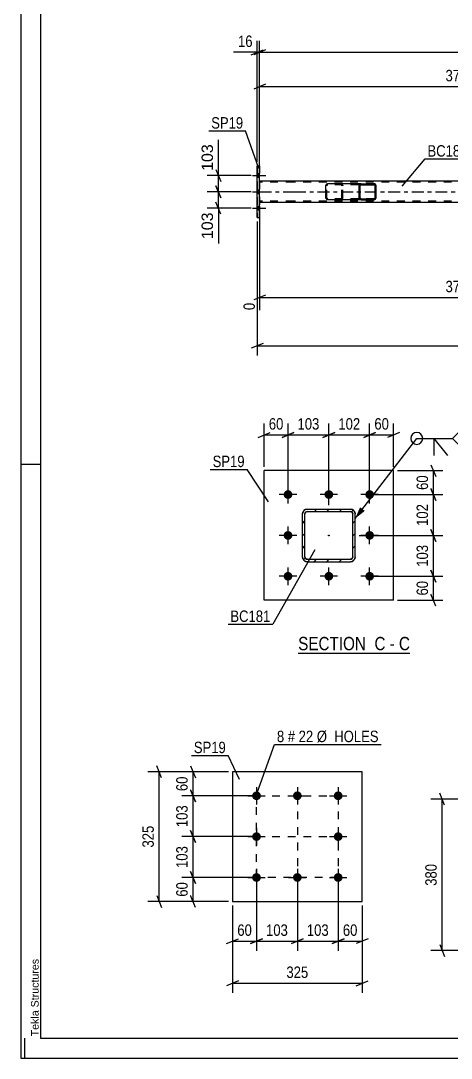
# Model space of a CAD drawing. Header units: millimetres. Extents: x 0 to 841, y 0 to 594.
# Drawn here: x 0 to 108.1, y 0 to 260.4 of the extents above; entities that cross this region are included whole.
import ezdxf

# ---------------------------------------------------------------- set-up
doc = ezdxf.new("R2010")
doc.units = ezdxf.units.MM
doc.linetypes.add('DXK_LINE_DOT2', pattern=[3.9198, 1.9599, -1.9599])
doc.linetypes.add('DXK_LINE_DOT3', pattern=[5.9187, 2.979, -0.9799, 0.9799, -0.9799])
doc.styles.add('Arial', font='arial.ttf', dxfattribs={"height": 0.2})
doc.styles.add('Arial Narrow', font='ARIALN.TTF', dxfattribs={"height": 0.2})

# ---------------------------------------------------------------- blocks, each defined once
blk = doc.blocks.new('Unknown-717034235-1133 - 15993')
at = {"color": 5, "linetype": 'Continuous'}
for p, q in [((0, 594), (0, 0)), ((5, 589), (5, 5)), ((5, 149), (0, 149)), ((1, 0), (1, 5)), ((5, 5), (836, 5)), ((0, 0), (841, 0))]:
    blk.add_line(p, q, dxfattribs=at)
at = {"color": 174, "linetype": 'Continuous', "style": 'Arial'}
blk.add_text('Tekla Structures', height=1.9102, rotation=90, dxfattribs=at).set_placement((4.5, 5.5))
blk = doc.blocks.new('Unknown-717034235-13 - 2359')
at = {"color": 6, "linetype": 'Continuous'}
blk.add_line((69.66, 101.65), (97.73, 101.65), dxfattribs=at)
at = {"color": 0, "linetype": 'Continuous'}
blk.add_wipeout([(87.77, 102.4), (87.77, 105.9), (69.66, 105.9), (69.66, 102.4)], dxfattribs=at)
at = {"color": 7, "linetype": 'Continuous', "style": 'Arial Narrow'}
blk.add_text('SECTION ', height=3.34, dxfattribs=at).set_placement((69.66, 102.4))
at = {"color": 0, "linetype": 'Continuous'}
blk.add_wipeout([(91.59, 102.4), (91.59, 105.9), (88.82, 105.9), (88.82, 102.4)], dxfattribs=at)
blk.add_wipeout([(93.91, 102.4), (93.91, 105.9), (92.64, 105.9), (92.64, 102.4)], dxfattribs=at)
at = {"color": 7, "linetype": 'Continuous', "style": 'Arial Narrow'}
blk.add_text('C', height=3.34, dxfattribs=at).set_placement((88.82, 102.4))
at = {"color": 0, "linetype": 'Continuous'}
blk.add_wipeout([(97.73, 102.4), (97.73, 105.9), (94.96, 105.9), (94.96, 102.4)], dxfattribs=at)
at = {"color": 7, "linetype": 'Continuous', "style": 'Arial Narrow'}
for s, p in [('C', (94.96, 102.4)), ('-', (92.64, 102.4))]:
    blk.add_text(s, height=3.34, dxfattribs=at).set_placement(p)
blk = doc.blocks.new('Part-717034235-3101 - 3029')
at = {"color": 2, "linetype": 'Continuous'}
for p, q in [((68.51, 220.1), (59.99, 220.1)), ((727.52, 220.1), (68.61, 220.1)), ((59.99, 214.82), (68.51, 214.82)), ((68.61, 214.82), (159.85, 214.82))]:
    blk.add_line(p, q, dxfattribs=at)
at = {"color": 7, "linetype": 'DXK_LINE_DOT2'}
for p, q in [((59.99, 220.1), (59.99, 220.1)), ((59.99, 220.1), (59.99, 214.82)), ((59.99, 214.82), (59.99, 220.1)), ((59.99, 220.1), (59.99, 220.1)), ((68.51, 219.86), (59.99, 219.86)), ((727.52, 219.86), (68.61, 219.86)), ((68.51, 215.06), (59.99, 215.06)), ((59.99, 214.82), (59.99, 214.82)), ((59.99, 214.82), (59.99, 214.82)), ((727.52, 215.06), (68.61, 215.06))]:
    blk.add_line(p, q, dxfattribs=at)
at = {"color": 7, "linetype": 'DXK_LINE_DOT3'}
for p, q in [((59.99, 217.46), (68.51, 217.46)), ((68.61, 217.46), (727.52, 217.46))]:
    blk.add_line(p, q, dxfattribs=at)
blk = doc.blocks.new('Bolt-717034235-3150 - 3029')
at = {"linetype": 'Continuous'}
for points in [[(59.99, 221.12), (59.99, 222), (59.35, 222), (59.35, 221.12)], [(59.99, 221.12), (59.99, 222), (59.35, 222), (59.35, 221.12)], [(59.99, 221.12), (59.99, 222), (59.35, 222), (59.35, 221.12)], [(59.99, 217.02), (59.99, 217.9), (59.35, 217.9), (59.35, 217.02)], [(59.99, 217.02), (59.99, 217.9), (59.35, 217.9), (59.35, 217.02)], [(59.99, 212.92), (59.99, 213.8), (59.35, 213.8), (59.35, 212.92)], [(59.99, 212.92), (59.99, 213.8), (59.35, 213.8), (59.35, 212.92)], [(59.99, 212.92), (59.99, 213.8), (59.35, 213.8), (59.35, 212.92)]]:
    blk.add_hatch(color=1, dxfattribs=at).paths.add_polyline_path(points)
at = {"color": 1, "linetype": 'Continuous'}
for p, q in [((58.19, 221.56), (61.51, 221.56)), ((58.19, 221.56), (61.51, 221.56)), ((58.19, 221.56), (61.51, 221.56)), ((59.35, 222), (59.99, 222)), ((59.35, 222), (59.99, 222)), ((59.35, 222), (59.99, 222)), ((59.35, 221.12), (59.99, 221.12)), ((59.35, 221.12), (59.99, 221.12)), ((59.35, 221.12), (59.99, 221.12)), ((58.19, 217.46), (61.51, 217.46)), ((58.19, 217.46), (61.51, 217.46)), ((59.35, 217.9), (59.99, 217.9)), ((59.35, 217.9), (59.99, 217.9)), ((59.35, 217.02), (59.99, 217.02)), ((59.35, 217.02), (59.99, 217.02)), ((59.35, 213.8), (59.99, 213.8)), ((59.35, 213.8), (59.99, 213.8)), ((59.35, 213.8), (59.99, 213.8)), ((58.19, 213.36), (61.51, 213.36)), ((58.19, 213.36), (61.51, 213.36)), ((58.19, 213.36), (61.51, 213.36)), ((59.35, 212.92), (59.99, 212.92)), ((59.35, 212.92), (59.99, 212.92)), ((59.35, 212.92), (59.99, 212.92))]:
    blk.add_line(p, q, dxfattribs=at)
blk = doc.blocks.new('Part-717034235-3169 - 3029')
at = {"linetype": 'Continuous'}
h = blk.add_hatch(dxfattribs=at)
h.set_pattern_fill('', scale=0.7, style=0, pattern_type=0)
h.set_pattern_definition([(45, (89.1732, 219.1659), (-1.57154, 1.57154), [])])
h.paths.add_polyline_path([(89.21, 218.98), (89.17, 219.17), (89.06, 219.32), (88.9, 219.43), (88.7, 219.46), (85.47, 219.46), (85.27, 219.43), (85.1, 219.32), (84.99, 219.17), (84.96, 218.98), (84.96, 215.94), (84.99, 215.76), (85.1, 215.6), (85.27, 215.5), (85.47, 215.46), (88.7, 215.46), (88.9, 215.5), (89.06, 215.6), (89.17, 215.76), (89.21, 215.94)])
h.paths.add_polyline_path([(88.94, 215.85), (88.88, 215.77), (88.8, 215.72), (88.7, 215.7), (85.47, 215.7), (85.37, 215.72), (85.29, 215.77), (85.23, 215.85), (85.21, 215.94), (85.21, 218.98), (85.23, 219.07), (85.29, 219.15), (85.37, 219.2), (85.47, 219.22), (88.7, 219.22), (88.8, 219.2), (88.88, 219.15), (88.94, 219.07), (88.96, 218.98), (88.96, 215.94)])
at = {"color": 2, "linetype": 'Continuous'}
for p, q in [((76.61, 218.98), (76.64, 219.17)), ((76.61, 215.94), (76.61, 218.98)), ((76.92, 219.43), (77.12, 219.46)), ((85.47, 219.46), (77.12, 219.46)), ((84.99, 219.17), (84.96, 218.98)), ((84.96, 215.94), (84.96, 218.98)), ((85.21, 218.98), (85.23, 219.07)), ((85.21, 215.94), (85.21, 218.98)), ((85.23, 219.07), (85.29, 219.15)), ((85.47, 219.46), (85.27, 219.43)), ((85.29, 219.15), (85.37, 219.2)), ((85.37, 219.2), (85.47, 219.22)), ((85.47, 219.46), (88.7, 219.46)), ((85.47, 219.22), (88.7, 219.22)), ((88.9, 219.43), (88.7, 219.46)), ((88.7, 219.22), (88.8, 219.2)), ((88.8, 219.2), (88.88, 219.15)), ((88.88, 219.15), (88.94, 219.07)), ((88.94, 219.07), (88.96, 218.98)), ((88.96, 215.94), (88.96, 218.98)), ((89.21, 218.98), (89.17, 219.17)), ((89.21, 215.94), (89.21, 218.98)), ((76.64, 215.76), (76.61, 215.94)), ((77.12, 215.46), (76.92, 215.5)), ((85.47, 215.46), (77.12, 215.46)), ((84.96, 215.94), (84.99, 215.76)), ((85.23, 215.85), (85.21, 215.94)), ((85.29, 215.77), (85.23, 215.85)), ((85.27, 215.5), (85.47, 215.46)), ((85.37, 215.72), (85.29, 215.77)), ((85.47, 215.7), (85.37, 215.72)), ((85.47, 215.7), (88.7, 215.7)), ((85.47, 215.46), (88.7, 215.46)), ((88.8, 215.72), (88.7, 215.7)), ((88.7, 215.46), (88.9, 215.5)), ((88.88, 215.77), (88.8, 215.72)), ((88.94, 215.85), (88.88, 215.77)), ((88.96, 215.94), (88.94, 215.85)), ((89.17, 215.76), (89.21, 215.94))]:
    blk.add_line(p, q, dxfattribs=at)
at = {"color": 7, "linetype": 'DXK_LINE_DOT2'}
for p, q in [((76.88, 219.07), (76.86, 218.98)), ((76.86, 215.94), (76.86, 218.98)), ((76.94, 219.15), (76.88, 219.07)), ((77.02, 219.2), (76.94, 219.15)), ((77.12, 219.22), (77.02, 219.2)), ((88.7, 219.22), (77.12, 219.22)), ((80.35, 219.46), (80.55, 219.43)), ((80.45, 219.2), (80.35, 219.22)), ((80.53, 219.15), (80.45, 219.2)), ((80.59, 219.07), (80.53, 219.15)), ((80.61, 218.98), (80.59, 219.07)), ((80.61, 215.94), (80.61, 218.98)), ((80.82, 219.17), (80.86, 218.98)), ((80.86, 215.94), (80.86, 218.98)), ((88.7, 219.46), (85.47, 219.46)), ((76.86, 215.94), (76.88, 215.85)), ((76.88, 215.85), (76.94, 215.77)), ((76.94, 215.77), (77.02, 215.72)), ((77.02, 215.72), (77.12, 215.7)), ((88.7, 215.7), (77.12, 215.7)), ((80.35, 215.7), (80.45, 215.72)), ((80.55, 215.5), (80.35, 215.46)), ((80.45, 215.72), (80.53, 215.77)), ((80.53, 215.77), (80.59, 215.85)), ((80.59, 215.85), (80.61, 215.94)), ((80.86, 215.94), (80.82, 215.76)), ((88.7, 215.46), (85.47, 215.46))]:
    blk.add_line(p, q, dxfattribs=at)
at = {"color": 2, "linetype": 'Continuous'}
for centre, start, end in [((77.1, 218.96), 110.7583, 155.6801), ((85.45, 218.96), 110.7583, 155.68), ((88.72, 218.96), 24.32, 69.2417), ((77.1, 215.96), 204.3199, 249.2417), ((85.45, 215.96), 204.32, 249.2417), ((88.72, 215.96), 290.7583, 335.68)]:
    blk.add_arc(centre, 0.496, start, end, dxfattribs=at)
at = {"color": 7, "linetype": 'DXK_LINE_DOT2'}
for centre, start, end in [((80.37, 218.96), 24.3199, 69.2417), ((80.37, 215.96), 290.7583, 335.6801)]:
    blk.add_arc(centre, 0.496, start, end, dxfattribs=at)
blk = doc.blocks.new('Part-717034235-3234 - 3029')
at = {"color": 2, "linetype": 'Continuous'}
for p, q in [((59.35, 223.96), (59.99, 223.96)), ((59.35, 210.96), (59.35, 223.96)), ((59.99, 210.96), (59.99, 223.96)), ((59.35, 210.96), (59.99, 210.96))]:
    blk.add_line(p, q, dxfattribs=at)
at = {"color": 7, "linetype": 'DXK_LINE_DOT2'}
for p, q in [((59.35, 223.96), (59.35, 223.96)), ((59.35, 223.96), (59.35, 210.96)), ((59.99, 223.96), (59.99, 210.96)), ((59.35, 210.96), (59.35, 210.96))]:
    blk.add_line(p, q, dxfattribs=at)
blk = doc.blocks.new('Part-717034235-2470 - 2359')
at = {"linetype": 'Continuous'}
h = blk.add_hatch(dxfattribs=at)
h.set_pattern_fill('', scale=0.7, style=0, pattern_type=0)
h.set_pattern_definition([(45, (83.2224, 124.7004), (-1.57154, 1.57154), [])])
h.paths.add_polyline_path([(82.76, 124.61), (83.22, 124.7), (83.61, 124.96), (83.87, 125.35), (83.96, 125.81), (83.96, 136.61), (83.87, 137.07), (83.61, 137.46), (83.22, 137.72), (82.76, 137.81), (71.96, 137.81), (71.5, 137.72), (71.11, 137.46), (70.85, 137.07), (70.76, 136.61), (70.76, 125.81), (70.85, 125.35), (71.11, 124.96), (71.5, 124.7), (71.96, 124.61)])
h.paths.add_polyline_path([(71.96, 125.21), (71.73, 125.25), (71.54, 125.38), (71.41, 125.58), (71.36, 125.81), (71.36, 136.61), (71.41, 136.84), (71.54, 137.03), (71.73, 137.16), (71.96, 137.21), (82.76, 137.21), (82.99, 137.16), (83.19, 137.03), (83.32, 136.84), (83.36, 136.61), (83.36, 125.81), (83.32, 125.58), (83.19, 125.38), (82.99, 125.25), (82.76, 125.21)])
blk.add_hatch(color=30, dxfattribs=at).paths.add_polyline_path([(77.36, 131.11, -1), (77.36, 131.31, -1)])
at = {"color": 7, "linetype": 'DXK_LINE_DOT2'}
for p, q in [((70.76, 136.61), (70.85, 137.07)), ((70.76, 125.81), (70.76, 136.61)), ((71.41, 136.84), (71.36, 136.61)), ((71.36, 125.81), (71.36, 136.61)), ((71.54, 137.03), (71.41, 136.84)), ((71.5, 137.72), (71.96, 137.81)), ((71.73, 137.16), (71.54, 137.03)), ((71.96, 137.21), (71.73, 137.16)), ((71.96, 137.81), (82.76, 137.81)), ((71.96, 137.21), (82.76, 137.21)), ((82.76, 137.81), (83.22, 137.72)), ((82.99, 137.16), (82.76, 137.21)), ((83.19, 137.03), (82.99, 137.16)), ((83.32, 136.84), (83.19, 137.03)), ((83.36, 136.61), (83.32, 136.84)), ((83.36, 125.81), (83.36, 136.61)), ((83.87, 137.07), (83.96, 136.61)), ((83.96, 125.81), (83.96, 136.61)), ((70.85, 125.35), (70.76, 125.81)), ((71.36, 125.81), (71.41, 125.58)), ((71.41, 125.58), (71.54, 125.38)), ((71.54, 125.38), (71.73, 125.25)), ((71.73, 125.25), (71.96, 125.21)), ((71.96, 125.21), (82.76, 125.21)), ((82.76, 125.21), (82.99, 125.25)), ((82.99, 125.25), (83.19, 125.38)), ((83.19, 125.38), (83.32, 125.58)), ((83.32, 125.58), (83.36, 125.81)), ((83.96, 125.81), (83.87, 125.35)), ((71.96, 124.61), (71.5, 124.7)), ((71.96, 124.61), (82.76, 124.61)), ((83.22, 124.7), (82.76, 124.61))]:
    blk.add_line(p, q, dxfattribs=at)
at = {"color": 2, "linetype": 'Continuous'}
for p, q in [((70.85, 137.07), (70.76, 136.61)), ((70.76, 125.81), (70.76, 136.61)), ((71.36, 136.61), (71.41, 136.84)), ((71.36, 125.81), (71.36, 136.61)), ((71.41, 136.84), (71.54, 137.03)), ((71.96, 137.81), (71.5, 137.72)), ((71.54, 137.03), (71.73, 137.16)), ((71.73, 137.16), (71.96, 137.21)), ((71.96, 137.81), (82.76, 137.81)), ((71.96, 137.21), (82.76, 137.21)), ((83.22, 137.72), (82.76, 137.81)), ((82.76, 137.21), (82.99, 137.16)), ((82.99, 137.16), (83.19, 137.03)), ((83.19, 137.03), (83.32, 136.84)), ((83.32, 136.84), (83.36, 136.61)), ((83.36, 125.81), (83.36, 136.61)), ((83.96, 136.61), (83.87, 137.07)), ((83.96, 125.81), (83.96, 136.61)), ((70.76, 125.81), (70.85, 125.35)), ((71.41, 125.58), (71.36, 125.81)), ((71.54, 125.38), (71.41, 125.58)), ((71.73, 125.25), (71.54, 125.38)), ((71.96, 125.21), (71.73, 125.25)), ((71.96, 125.21), (82.76, 125.21)), ((82.99, 125.25), (82.76, 125.21)), ((83.19, 125.38), (82.99, 125.25)), ((83.32, 125.58), (83.19, 125.38)), ((83.36, 125.81), (83.32, 125.58)), ((83.87, 125.35), (83.96, 125.81)), ((71.5, 124.7), (71.96, 124.61)), ((71.96, 124.61), (82.76, 124.61)), ((82.76, 124.61), (83.22, 124.7))]:
    blk.add_line(p, q, dxfattribs=at)
at = {"color": 7, "linetype": 'DXK_LINE_DOT3'}
blk.add_line((77.36, 131.21), (77.36, 131.21), dxfattribs=at)
at = {"color": 30, "linetype": 'DXK_LINE_DOT3'}
blk.add_line((77.36, 131.21), (77.36, 131.21), dxfattribs=at)
at = {"color": 30, "linetype": 'Continuous'}
blk.add_circle((77.36, 131.21), 0.1, dxfattribs=at)
at = {"color": 7, "linetype": 'DXK_LINE_DOT2'}
for centre, start, end in [((71.96, 136.61), 112.5, 157.5), ((82.76, 136.61), 22.5, 67.5), ((71.96, 125.81), 202.5, 247.5), ((82.76, 125.81), 292.5, 337.5)]:
    blk.add_arc(centre, 1.2, start, end, dxfattribs=at)
at = {"color": 2, "linetype": 'Continuous'}
for centre, start, end in [((71.96, 136.61), 112.5, 157.5), ((82.76, 136.61), 22.5, 67.5), ((71.96, 125.81), 202.5, 247.5), ((82.76, 125.81), 292.5, 337.5)]:
    blk.add_arc(centre, 1.2, start, end, dxfattribs=at)
blk = doc.blocks.new('Part-717034235-2441 - 2359')
at = {"color": 2, "linetype": 'Continuous'}
for p, q in [((93.61, 147.46), (61.11, 147.46)), ((61.11, 114.96), (61.11, 147.46)), ((93.61, 114.96), (93.61, 147.46)), ((93.61, 114.96), (61.11, 114.96))]:
    blk.add_line(p, q, dxfattribs=at)
blk = doc.blocks.new('Bolt-717034235-2443 - 2359')
at = {"linetype": 'Continuous'}
for points in [[(67.11, 140.36, -1), (67.11, 142.56, -1)], [(77.36, 140.36, -1), (77.36, 142.56, -1)], [(87.61, 140.36, -1), (87.61, 142.56, -1)], [(67.11, 130.11, -1), (67.11, 132.31, -1)], [(87.61, 130.11, -1), (87.61, 132.31, -1)], [(67.11, 119.86, -1), (67.11, 122.06, -1)], [(77.36, 119.86, -1), (77.36, 122.06, -1)], [(87.61, 119.86, -1), (87.61, 122.06, -1)]]:
    blk.add_hatch(color=1, dxfattribs=at).paths.add_polyline_path(points)
at = {"color": 1, "linetype": 'Continuous'}
for p, q in [((67.11, 139.26), (67.11, 143.66)), ((77.36, 139.26), (77.36, 143.66)), ((87.61, 139.26), (87.61, 143.66)), ((69.31, 141.46), (64.91, 141.46)), ((79.56, 141.46), (75.16, 141.46)), ((89.81, 141.46), (85.41, 141.46)), ((67.11, 129.01), (67.11, 133.41)), ((87.61, 129.01), (87.61, 133.41)), ((69.31, 131.21), (64.91, 131.21)), ((89.81, 131.21), (85.41, 131.21)), ((67.11, 118.76), (67.11, 123.16)), ((77.36, 118.76), (77.36, 123.16)), ((87.61, 118.76), (87.61, 123.16)), ((69.31, 120.96), (64.91, 120.96)), ((79.56, 120.96), (75.16, 120.96)), ((89.81, 120.96), (85.41, 120.96))]:
    blk.add_line(p, q, dxfattribs=at)
blk = doc.blocks.new('Part-717034235-16019 - 16018')
at = {"color": 2, "linetype": 'Continuous'}
for p, q in [((53.2, 71.87), (53.2, 39.37)), ((85.7, 71.87), (53.2, 71.87)), ((85.7, 39.37), (85.7, 71.87)), ((53.2, 39.37), (85.7, 39.37))]:
    blk.add_line(p, q, dxfattribs=at)
blk = doc.blocks.new('Bolt-717034235-16020 - 16018')
at = {"linetype": 'Continuous'}
for points in [[(59.2, 66.97, -1), (59.2, 64.77, -1)], [(69.45, 66.97, -1), (69.45, 64.77, -1)], [(79.7, 66.97, -1), (79.7, 64.77, -1)], [(59.2, 56.72, -1), (59.2, 54.52, -1)], [(79.7, 56.72, -1), (79.7, 54.52, -1)], [(59.2, 46.47, -1), (59.2, 44.27, -1)], [(69.45, 46.47, -1), (69.45, 44.27, -1)], [(79.7, 46.47, -1), (79.7, 44.27, -1)]]:
    blk.add_hatch(color=1, dxfattribs=at).paths.add_polyline_path(points)
at = {"color": 1, "linetype": 'Continuous'}
for p, q in [((59.2, 68.07), (59.2, 63.67)), ((69.45, 68.07), (69.45, 63.67)), ((79.7, 68.07), (79.7, 63.67)), ((57, 65.87), (61.4, 65.87)), ((67.25, 65.87), (71.65, 65.87)), ((77.5, 65.87), (81.9, 65.87)), ((59.2, 57.82), (59.2, 53.42)), ((79.7, 57.82), (79.7, 53.42)), ((57, 55.62), (61.4, 55.62)), ((77.5, 55.62), (81.9, 55.62)), ((59.2, 47.57), (59.2, 43.17)), ((69.45, 47.57), (69.45, 43.17)), ((79.7, 47.57), (79.7, 43.17)), ((57, 45.37), (61.4, 45.37)), ((67.25, 45.37), (71.65, 45.37)), ((77.5, 45.37), (81.9, 45.37))]:
    blk.add_line(p, q, dxfattribs=at)
blk = doc.blocks.new('Rectangle-717034235-16411 - 16018')
at = {"color": 1, "linetype": 'DXK_LINE_DOT2'}
blk.add_lwpolyline([(59.2, 65.87), (79.7, 65.87), (79.7, 45.37), (59.2, 45.37), (59.2, 65.87)], close=True, dxfattribs=at)
blk = doc.blocks.new('Line-717034235-16421 - 16018')
at = {"color": 1, "linetype": 'DXK_LINE_DOT2'}
blk.add_line((59.2, 55.62), (79.7, 55.62), dxfattribs=at)
blk = doc.blocks.new('Line-717034235-16428 - 16018')
at = {"color": 1, "linetype": 'DXK_LINE_DOT2'}
blk.add_line((69.45, 65.87), (69.45, 45.37), dxfattribs=at)
blk = doc.blocks.new('StraightDimension-717034235-6816 - 6739')
at = {"color": 7, "linetype": 'Continuous'}
for p, q in [((106.39, 63.52), (105.19, 66.52)), ((123.05, 65.02), (102.94, 65.02)), ((105.79, 27.02), (105.79, 65.02)), ((123.05, 27.02), (102.94, 27.02)), ((105.19, 28.52), (106.39, 25.52))]:
    blk.add_line(p, q, dxfattribs=at)
at = {"color": 0}
blk.add_wipeout([(105.04, 49.37), (100.84, 49.37), (100.84, 42.68), (105.04, 42.68)], dxfattribs=at)
at = {"color": 3, "style": 'Arial Narrow'}
blk.add_text('380', height=2.863, rotation=90.0002, dxfattribs=at).set_placement((104.44, 43.28))
blk = doc.blocks.new('StraightDimension-717034235-3503 - 3029')
at = {"color": 7, "linetype": 'Continuous'}
for p, q in [((59.35, 224.96), (59.35, 255.3)), ((59.99, 224.96), (59.99, 255.3)), ((57.85, 251.85), (60.85, 253.05)), ((61.49, 253.05), (58.49, 251.85)), ((59.35, 252.45), (59.99, 252.45))]:
    blk.add_line(p, q, dxfattribs=at)
at = {"color": 0}
blk.add_wipeout([(58.82, 253.2), (58.82, 257.4), (53.96, 257.4), (53.96, 253.2)], dxfattribs=at)
at = {"color": 7, "linetype": 'Continuous'}
blk.add_line((59.35, 252.45), (53.44, 252.45), dxfattribs=at)
blk.add_line((59.35, 252.45), (53.44, 252.45), dxfattribs=at)
at = {"color": 3, "style": 'Arial Narrow'}
blk.add_text('16', height=2.863, dxfattribs=at).set_placement((54.56, 253.8))
blk = doc.blocks.new('StraightDimension-717034235-3374 - 3029')
at = {"color": 7, "linetype": 'Continuous'}
for p, q in [((59.99, 213.82), (59.99, 187.76)), ((160.65, 213.42), (160.65, 182.27)), ((61.49, 191.49), (58.49, 190.29)), ((59.99, 190.89), (160.65, 190.89)), ((159.15, 190.29), (162.15, 191.49))]:
    blk.add_line(p, q, dxfattribs=at)
at = {"color": 0}
blk.add_wipeout([(114.57, 191.64), (114.57, 195.84), (106.06, 195.84), (106.06, 191.64)], dxfattribs=at)
at = {"color": 0, "linetype": 'Continuous'}
for points in [[(59.39, 190.19), (55.19, 190.19), (55.19, 187.16), (59.39, 187.16)], [(160.05, 190.19), (155.85, 190.19), (155.85, 181.67), (160.05, 181.67)]]:
    blk.add_wipeout(points, dxfattribs=at)
at = {"color": 3, "style": 'Arial Narrow'}
blk.add_text('3786', height=2.863, dxfattribs=at).set_placement((106.66, 192.24))
at = {"color": 3, "linetype": 'Continuous', "style": 'Arial Narrow'}
for s, height, p in [('0', 2.86, (58.79, 187.76)), ('3786', 2.863, (159.45, 182.27))]:
    blk.add_text(s, height=height, rotation=90.0002, dxfattribs=at).set_placement(p)
blk = doc.blocks.new('StraightDimension-717034235-3353 - 3029')
at = {"color": 7, "linetype": 'Continuous'}
for p, q in [((49.02, 218.96), (50.22, 215.96)), ((57.84, 217.46), (46.77, 217.46)), ((49.62, 213.36), (49.62, 217.46)), ((50.22, 211.86), (49.02, 214.86)), ((57.84, 213.36), (46.77, 213.36))]:
    blk.add_line(p, q, dxfattribs=at)
at = {"color": 0}
blk.add_wipeout([(48.87, 212.84), (44.67, 212.84), (44.67, 204.97), (48.87, 204.97)], dxfattribs=at)
at = {"color": 7, "linetype": 'Continuous'}
blk.add_line((49.62, 213.36), (49.62, 204.44), dxfattribs=at)
blk.add_line((49.62, 213.36), (49.62, 204.44), dxfattribs=at)
at = {"color": 3, "style": 'Arial'}
blk.add_text('103', height=2.865, rotation=90.0002, dxfattribs=at).set_placement((48.27, 205.57))
blk = doc.blocks.new('StraightDimension-717034235-3363 - 3029')
at = {"color": 7, "linetype": 'Continuous'}
for p, q in [((57.84, 221.56), (46.77, 221.56)), ((49.02, 223.06), (50.22, 220.06)), ((49.62, 217.46), (49.62, 221.56)), ((50.22, 215.96), (49.02, 218.96)), ((57.84, 217.46), (46.77, 217.46))]:
    blk.add_line(p, q, dxfattribs=at)
at = {"color": 0}
blk.add_wipeout([(48.87, 229.96), (44.67, 229.96), (44.67, 222.09), (48.87, 222.09)], dxfattribs=at)
at = {"color": 7, "linetype": 'Continuous'}
blk.add_line((49.62, 221.56), (49.62, 230.48), dxfattribs=at)
blk.add_line((49.62, 221.56), (49.62, 230.48), dxfattribs=at)
at = {"color": 3, "style": 'Arial'}
blk.add_text('103', height=2.865, rotation=90.0002, dxfattribs=at).set_placement((48.27, 222.69))
blk = doc.blocks.new('StraightDimension-717034235-3403 - 3029')
at = {"color": 7, "linetype": 'Continuous'}
for p, q in [((59.99, 221.1), (59.99, 246.68)), ((160.65, 221.52), (160.65, 246.68)), ((61.49, 244.43), (58.49, 243.23)), ((59.99, 243.83), (160.65, 243.83)), ((159.15, 243.23), (162.15, 244.43))]:
    blk.add_line(p, q, dxfattribs=at)
at = {"color": 0}
blk.add_wipeout([(114.57, 244.58), (114.57, 248.78), (106.06, 248.78), (106.06, 244.58)], dxfattribs=at)
at = {"color": 3, "style": 'Arial Narrow'}
blk.add_text('3786', height=2.863, dxfattribs=at).set_placement((106.66, 245.18))
blk = doc.blocks.new('StraightDimension-717034235-3495 - 3029')
at = {"color": 7, "linetype": 'Continuous'}
for p, q in [((59.99, 224.96), (59.99, 255.3)), ((61.49, 253.05), (58.49, 251.85)), ((59.99, 252.45), (736.14, 252.45))]:
    blk.add_line(p, q, dxfattribs=at)
blk = doc.blocks.new('StraightDimension-717034235-3514 - 3029')
at = {"color": 7, "linetype": 'Continuous'}
for p, q in [((59.35, 209.96), (59.35, 176.37)), ((60.85, 179.37), (57.85, 178.17)), ((59.35, 178.77), (736.78, 178.77))]:
    blk.add_line(p, q, dxfattribs=at)
blk = doc.blocks.new('StraightDimension-717034235-2532 - 2359')
at = {"color": 7, "linetype": 'Continuous'}
for p, q in [((61.11, 148.46), (61.11, 159.27)), ((67.11, 142.46), (67.11, 159.27)), ((59.61, 155.82), (62.61, 157.02)), ((61.11, 156.42), (67.11, 156.42)), ((68.61, 157.02), (65.61, 155.82))]:
    blk.add_line(p, q, dxfattribs=at)
at = {"color": 0}
blk.add_wipeout([(66.54, 157.17), (66.54, 161.37), (61.69, 161.37), (61.69, 157.17)], dxfattribs=at)
at = {"color": 3, "style": 'Arial Narrow'}
blk.add_text('60', height=2.863, dxfattribs=at).set_placement((62.29, 157.77))
blk = doc.blocks.new('StraightDimension-717034235-2533 - 2359')
at = {"color": 7, "linetype": 'Continuous'}
for p, q in [((67.11, 142.46), (67.11, 159.27)), ((77.36, 138.81), (77.36, 159.27)), ((65.61, 155.82), (68.61, 157.02)), ((67.11, 156.42), (77.36, 156.42)), ((78.86, 157.02), (75.86, 155.82))]:
    blk.add_line(p, q, dxfattribs=at)
at = {"color": 0}
blk.add_wipeout([(75.58, 157.17), (75.58, 161.37), (68.9, 161.37), (68.9, 157.17)], dxfattribs=at)
at = {"color": 3, "style": 'Arial Narrow'}
blk.add_text('103', height=2.863, dxfattribs=at).set_placement((69.5, 157.77))
blk = doc.blocks.new('StraightDimension-717034235-2540 - 2359')
at = {"color": 7, "linetype": 'Continuous'}
for p, q in [((77.36, 138.81), (77.36, 159.27)), ((87.61, 142.46), (87.61, 159.27)), ((75.86, 155.82), (78.86, 157.02)), ((77.36, 156.42), (87.61, 156.42)), ((89.11, 157.02), (86.11, 155.82))]:
    blk.add_line(p, q, dxfattribs=at)
at = {"color": 0}
blk.add_wipeout([(85.83, 157.17), (85.83, 161.37), (79.15, 161.37), (79.15, 157.17)], dxfattribs=at)
at = {"color": 3, "style": 'Arial Narrow'}
blk.add_text('102', height=2.863, dxfattribs=at).set_placement((79.75, 157.77))
blk = doc.blocks.new('StraightDimension-717034235-2547 - 2359')
at = {"color": 7, "linetype": 'Continuous'}
for p, q in [((87.61, 142.46), (87.61, 159.27)), ((93.61, 148.46), (93.61, 159.27)), ((86.11, 155.82), (89.11, 157.02)), ((87.61, 156.42), (93.61, 156.42)), ((95.11, 157.02), (92.11, 155.82))]:
    blk.add_line(p, q, dxfattribs=at)
at = {"color": 0}
blk.add_wipeout([(93.04, 157.17), (93.04, 161.37), (88.19, 161.37), (88.19, 157.17)], dxfattribs=at)
at = {"color": 3, "style": 'Arial Narrow'}
blk.add_text('60', height=2.863, dxfattribs=at).set_placement((88.79, 157.77))
blk = doc.blocks.new('StraightDimension-717034235-2549 - 2359')
at = {"color": 7, "linetype": 'Continuous'}
for p, q in [((103.01, 122.46), (104.21, 119.46)), ((88.61, 120.96), (106.01, 120.96)), ((103.61, 114.96), (103.61, 120.96)), ((94.61, 114.96), (106.01, 114.96)), ((104.21, 113.46), (103.01, 116.46))]:
    blk.add_line(p, q, dxfattribs=at)
at = {"color": 0}
blk.add_wipeout([(102.86, 120.39), (98.66, 120.39), (98.66, 115.53), (102.86, 115.53)], dxfattribs=at)
at = {"color": 3, "style": 'Arial Narrow'}
blk.add_text('60', height=2.863, rotation=90.0002, dxfattribs=at).set_placement((102.26, 116.13))
blk = doc.blocks.new('StraightDimension-717034235-2550 - 2359')
at = {"color": 7, "linetype": 'Continuous'}
for p, q in [((84.96, 131.21), (106.01, 131.21)), ((103.01, 132.71), (104.21, 129.71)), ((103.61, 120.96), (103.61, 131.21)), ((104.21, 119.46), (103.01, 122.46)), ((88.61, 120.96), (106.01, 120.96))]:
    blk.add_line(p, q, dxfattribs=at)
at = {"color": 0}
blk.add_wipeout([(102.86, 129.42), (98.66, 129.42), (98.66, 122.74), (102.86, 122.74)], dxfattribs=at)
at = {"color": 3, "style": 'Arial Narrow'}
blk.add_text('103', height=2.863, rotation=90.0002, dxfattribs=at).set_placement((102.26, 123.34))
blk = doc.blocks.new('StraightDimension-717034235-2555 - 2359')
at = {"color": 7, "linetype": 'Continuous'}
for p, q in [((88.61, 141.46), (106.01, 141.46)), ((103.01, 142.96), (104.21, 139.96)), ((103.61, 131.21), (103.61, 141.46)), ((84.96, 131.21), (106.01, 131.21)), ((104.21, 129.71), (103.01, 132.71))]:
    blk.add_line(p, q, dxfattribs=at)
at = {"color": 0}
blk.add_wipeout([(102.86, 139.67), (98.66, 139.67), (98.66, 132.99), (102.86, 132.99)], dxfattribs=at)
at = {"color": 3, "style": 'Arial Narrow'}
blk.add_text('102', height=2.863, rotation=90.0002, dxfattribs=at).set_placement((102.26, 133.59))
blk = doc.blocks.new('StraightDimension-717034235-2560 - 2359')
at = {"color": 7, "linetype": 'Continuous'}
for p, q in [((103.01, 148.96), (104.21, 145.96)), ((94.61, 147.46), (106.01, 147.46)), ((103.61, 141.46), (103.61, 147.46)), ((88.61, 141.46), (106.01, 141.46)), ((104.21, 139.96), (103.01, 142.96))]:
    blk.add_line(p, q, dxfattribs=at)
at = {"color": 0}
blk.add_wipeout([(102.86, 146.89), (98.66, 146.89), (98.66, 142.03), (102.86, 142.03)], dxfattribs=at)
at = {"color": 3, "style": 'Arial Narrow'}
blk.add_text('60', height=2.863, rotation=90.0002, dxfattribs=at).set_placement((102.26, 142.63))
blk = doc.blocks.new('StraightDimension-717034235-16172 - 16018')
at = {"color": 7, "linetype": 'Continuous'}
for p, q in [((42.66, 73.37), (43.86, 70.37)), ((52.2, 71.87), (40.41, 71.87)), ((43.26, 65.87), (43.26, 71.87)), ((58.2, 65.87), (40.41, 65.87)), ((43.86, 64.37), (42.66, 67.37))]:
    blk.add_line(p, q, dxfattribs=at)
at = {"color": 0}
blk.add_wipeout([(42.51, 71.3), (38.31, 71.3), (38.31, 66.44), (42.51, 66.44)], dxfattribs=at)
at = {"color": 3, "style": 'Arial Narrow'}
blk.add_text('60', height=2.863, rotation=90.0002, dxfattribs=at).set_placement((41.91, 67.04))
blk = doc.blocks.new('StraightDimension-717034235-16173 - 16018')
at = {"color": 7, "linetype": 'Continuous'}
for p, q in [((58.2, 65.87), (40.41, 65.87)), ((42.66, 67.37), (43.86, 64.37)), ((43.26, 55.62), (43.26, 65.87)), ((58.2, 55.62), (40.41, 55.62)), ((43.86, 54.12), (42.66, 57.12))]:
    blk.add_line(p, q, dxfattribs=at)
at = {"color": 0}
blk.add_wipeout([(42.51, 64.09), (38.31, 64.09), (38.31, 57.4), (42.51, 57.4)], dxfattribs=at)
at = {"color": 3, "style": 'Arial Narrow'}
blk.add_text('103', height=2.863, rotation=90.0002, dxfattribs=at).set_placement((41.91, 58))
blk = doc.blocks.new('StraightDimension-717034235-16174 - 16018')
at = {"color": 7, "linetype": 'Continuous'}
for p, q in [((58.2, 55.62), (40.41, 55.62)), ((42.66, 57.12), (43.86, 54.12)), ((43.26, 45.37), (43.26, 55.62)), ((43.86, 43.87), (42.66, 46.87)), ((58.2, 45.37), (40.41, 45.37))]:
    blk.add_line(p, q, dxfattribs=at)
at = {"color": 0}
blk.add_wipeout([(42.51, 53.84), (38.31, 53.84), (38.31, 47.15), (42.51, 47.15)], dxfattribs=at)
at = {"color": 3, "style": 'Arial Narrow'}
blk.add_text('103', height=2.863, rotation=90.0002, dxfattribs=at).set_placement((41.91, 47.75))
blk = doc.blocks.new('StraightDimension-717034235-16175 - 16018')
at = {"color": 7, "linetype": 'Continuous'}
for p, q in [((42.66, 46.87), (43.86, 43.87)), ((58.2, 45.37), (40.41, 45.37)), ((43.26, 39.37), (43.26, 45.37)), ((52.2, 39.37), (40.41, 39.37)), ((43.86, 37.87), (42.66, 40.87))]:
    blk.add_line(p, q, dxfattribs=at)
at = {"color": 0}
blk.add_wipeout([(42.51, 44.8), (38.31, 44.8), (38.31, 39.94), (42.51, 39.94)], dxfattribs=at)
at = {"color": 3, "style": 'Arial Narrow'}
blk.add_text('60', height=2.863, rotation=90.0002, dxfattribs=at).set_placement((41.91, 40.54))
blk = doc.blocks.new('StraightDimension-717034235-16188 - 16018')
at = {"color": 7, "linetype": 'Continuous'}
for p, q in [((35.35, 70.37), (34.15, 73.37)), ((52.2, 71.87), (31.9, 71.87)), ((34.75, 39.37), (34.75, 71.87)), ((52.2, 39.37), (31.9, 39.37)), ((34.15, 40.87), (35.35, 37.87))]:
    blk.add_line(p, q, dxfattribs=at)
at = {"color": 0}
blk.add_wipeout([(34, 58.96), (29.8, 58.96), (29.8, 52.28), (34, 52.28)], dxfattribs=at)
at = {"color": 3, "style": 'Arial Narrow'}
blk.add_text('325', height=2.863, rotation=90.0002, dxfattribs=at).set_placement((33.4, 52.88))
blk = doc.blocks.new('StraightDimension-717034235-16192 - 16018')
at = {"color": 7, "linetype": 'Continuous'}
for p, q in [((79.7, 44.37), (79.7, 26.97)), ((85.7, 38.37), (85.7, 26.97)), ((78.2, 28.77), (81.2, 29.97)), ((79.7, 29.37), (85.7, 29.37)), ((87.2, 29.97), (84.2, 28.77))]:
    blk.add_line(p, q, dxfattribs=at)
at = {"color": 0}
blk.add_wipeout([(85.13, 30.12), (85.13, 34.32), (80.28, 34.32), (80.28, 30.12)], dxfattribs=at)
at = {"color": 3, "style": 'Arial Narrow'}
blk.add_text('60', height=2.863, dxfattribs=at).set_placement((80.88, 30.72))
blk = doc.blocks.new('StraightDimension-717034235-16193 - 16018')
at = {"color": 7, "linetype": 'Continuous'}
for p, q in [((69.45, 44.37), (69.45, 26.97)), ((79.7, 44.37), (79.7, 26.97)), ((67.95, 28.77), (70.95, 29.97)), ((69.45, 29.37), (79.7, 29.37)), ((81.2, 29.97), (78.2, 28.77))]:
    blk.add_line(p, q, dxfattribs=at)
at = {"color": 0}
blk.add_wipeout([(77.92, 30.12), (77.92, 34.32), (71.24, 34.32), (71.24, 30.12)], dxfattribs=at)
at = {"color": 3, "style": 'Arial Narrow'}
blk.add_text('103', height=2.863, dxfattribs=at).set_placement((71.84, 30.72))
blk = doc.blocks.new('StraightDimension-717034235-16194 - 16018')
at = {"color": 7, "linetype": 'Continuous'}
for p, q in [((59.2, 44.37), (59.2, 26.97)), ((69.45, 44.37), (69.45, 26.97)), ((57.7, 28.77), (60.7, 29.97)), ((59.2, 29.37), (69.45, 29.37)), ((70.95, 29.97), (67.95, 28.77))]:
    blk.add_line(p, q, dxfattribs=at)
at = {"color": 0}
blk.add_wipeout([(67.67, 30.12), (67.67, 34.32), (60.99, 34.32), (60.99, 30.12)], dxfattribs=at)
at = {"color": 3, "style": 'Arial Narrow'}
blk.add_text('103', height=2.863, dxfattribs=at).set_placement((61.59, 30.72))
blk = doc.blocks.new('StraightDimension-717034235-16195 - 16018')
at = {"color": 7, "linetype": 'Continuous'}
for p, q in [((59.2, 44.37), (59.2, 26.97)), ((53.2, 38.37), (53.2, 26.97)), ((51.7, 28.77), (54.7, 29.97)), ((53.2, 29.37), (59.2, 29.37)), ((60.7, 29.97), (57.7, 28.77))]:
    blk.add_line(p, q, dxfattribs=at)
at = {"color": 0}
blk.add_wipeout([(58.63, 30.12), (58.63, 34.32), (53.78, 34.32), (53.78, 30.12)], dxfattribs=at)
at = {"color": 3, "style": 'Arial Narrow'}
blk.add_text('60', height=2.863, dxfattribs=at).set_placement((54.38, 30.72))
blk = doc.blocks.new('StraightDimension-717034235-16208 - 16018')
at = {"color": 7, "linetype": 'Continuous'}
for p, q in [((53.2, 38.37), (53.2, 16.41)), ((85.7, 38.37), (85.7, 16.41)), ((54.7, 19.41), (51.7, 18.21)), ((53.2, 18.81), (85.7, 18.81)), ((84.2, 18.21), (87.2, 19.41))]:
    blk.add_line(p, q, dxfattribs=at)
at = {"color": 0}
blk.add_wipeout([(72.8, 19.56), (72.8, 23.76), (66.11, 23.76), (66.11, 19.56)], dxfattribs=at)
at = {"color": 3, "style": 'Arial Narrow'}
blk.add_text('325', height=2.863, dxfattribs=at).set_placement((66.71, 20.16))
blk = doc.blocks.new('Mark-717034235-3097 - 3029')
at = {"color": 0}
blk.add_wipeout([(112.18, 226.28), (112.18, 229.28), (102.13, 229.28), (102.13, 226.28)], dxfattribs=at)
blk.add_wipeout([(112.18, 226.28), (112.18, 229.28), (102.13, 229.28), (102.13, 226.28)], dxfattribs=at)
at = {"color": 30, "linetype": 'Continuous'}
for p, q in [((95.78, 218.82), (101.53, 225.68)), ((101.53, 225.68), (112.78, 225.68))]:
    blk.add_line(p, q, dxfattribs=at)
at = {"color": 3, "style": 'Arial Narrow'}
blk.add_text('BC181', height=2.863, dxfattribs=at).set_placement((102.13, 226.28))
blk = doc.blocks.new('Mark-717034235-3230 - 3029')
at = {"color": 0}
blk.add_wipeout([(55.86, 233.31), (55.86, 236.31), (47.82, 236.31), (47.82, 233.31)], dxfattribs=at)
blk.add_wipeout([(55.86, 233.31), (55.86, 236.31), (47.82, 236.31), (47.82, 233.31)], dxfattribs=at)
at = {"color": 30, "linetype": 'Continuous'}
for p in [(47.22, 232.71), (59.74, 223.29)]:
    blk.add_line(p, (56.46, 232.71), dxfattribs=at)
at = {"color": 3, "style": 'Arial Narrow'}
blk.add_text('SP19', height=2.863, dxfattribs=at).set_placement((47.82, 233.31))
blk = doc.blocks.new('Mark-717034235-2466 - 2359')
at = {"color": 0}
blk.add_wipeout([(62.69, 109.5), (62.69, 112.5), (52.64, 112.5), (52.64, 109.5)], dxfattribs=at)
blk.add_wipeout([(62.69, 109.5), (62.69, 112.5), (52.64, 112.5), (52.64, 109.5)], dxfattribs=at)
at = {"color": 30, "linetype": 'Continuous'}
for p in [(73.82, 127.57), (52.04, 108.9)]:
    blk.add_line(p, (63.29, 108.9), dxfattribs=at)
at = {"color": 3, "style": 'Arial Narrow'}
blk.add_text('BC181', height=2.863, dxfattribs=at).set_placement((52.64, 109.5))
blk = doc.blocks.new('Mark-717034235-2437 - 2359')
at = {"color": 0}
blk.add_wipeout([(56.22, 148.36), (56.22, 151.36), (48.18, 151.36), (48.18, 148.36)], dxfattribs=at)
blk.add_wipeout([(56.22, 148.36), (56.22, 151.36), (48.18, 151.36), (48.18, 148.36)], dxfattribs=at)
at = {"color": 30, "linetype": 'Continuous'}
for p in [(47.58, 147.76), (62.23, 139.6)]:
    blk.add_line(p, (56.82, 147.76), dxfattribs=at)
at = {"color": 3, "style": 'Arial Narrow'}
blk.add_text('SP19', height=2.863, dxfattribs=at).set_placement((48.18, 148.36))
blk = doc.blocks.new('WeldMark-717034235-2561 - 2359')
at = {"linetype": 'Continuous'}
blk.add_hatch(color=30, dxfattribs=at).paths.add_polyline_path([(86.39, 137.36), (83.96, 135.44), (85.2, 138.28)])
at = {"color": 30, "linetype": 'Continuous'}
for p, q in [((83.96, 135.44), (99.43, 155.56)), ((99.43, 155.56), (108.43, 155.56))]:
    blk.add_line(p, q, dxfattribs=at)
at = {"color": 3, "linetype": 'Continuous'}
for q in [(107.15, 151.27), (103.72, 151.27)]:
    blk.add_line((103.72, 155.56), q, dxfattribs=at)
for start, end in [(90, 270), (270, 90)]:
    blk.add_arc((99.43, 155.56), 1.5, start, end, dxfattribs=at)
at = {"color": 0, "linetype": 'Continuous'}
blk.add_wipeout([(119.81, 154.66), (119.81, 157.66), (112.03, 157.66), (112.03, 154.66)], dxfattribs=at)
blk.add_wipeout([(119.81, 154.66), (119.81, 157.66), (112.03, 157.66), (112.03, 154.66)], dxfattribs=at)
at = {"color": 3, "linetype": 'Continuous'}
for q in [(112.72, 159.84), (112.72, 151.27)]:
    blk.add_line((108.43, 155.56), q, dxfattribs=at)
at = {"color": 3, "linetype": 'Continuous', "style": 'Arial'}
blk.add_text('TYP', height=2.865, dxfattribs=at).set_placement((112.03, 154.66))
blk = doc.blocks.new('Mark-717034235-16221 - 16018')
at = {"color": 0}
blk.add_wipeout([(51.49, 76.57), (51.49, 79.57), (43.46, 79.57), (43.46, 76.57)], dxfattribs=at)
blk.add_wipeout([(51.49, 76.57), (51.49, 79.57), (43.46, 79.57), (43.46, 76.57)], dxfattribs=at)
at = {"color": 30, "linetype": 'Continuous'}
for p in [(42.86, 75.97), (54.96, 69.99)]:
    blk.add_line(p, (52.09, 75.97), dxfattribs=at)
at = {"color": 3, "style": 'Arial Narrow'}
blk.add_text('SP19', height=2.863, dxfattribs=at).set_placement((43.46, 76.57))
blk = doc.blocks.new('Mark-717034235-16224 - 16018')
at = {"color": 0}
blk.add_wipeout([(66.16, 79.34), (66.16, 82.34), (64.33, 82.34), (64.33, 79.34)], dxfattribs=at)
blk.add_wipeout([(66.16, 79.34), (66.16, 82.34), (64.33, 82.34), (64.33, 79.34)], dxfattribs=at)
at = {"color": 7, "linetype": 'Continuous'}
blk.add_line((59, 65.68), (63.73, 78.74), dxfattribs=at)
at = {"color": 0}
blk.add_wipeout([(68.88, 79.34), (68.88, 82.34), (67.06, 82.34), (67.06, 79.34)], dxfattribs=at)
blk.add_wipeout([(68.88, 79.34), (68.88, 82.34), (67.06, 82.34), (67.06, 79.34)], dxfattribs=at)
at = {"color": 3, "style": 'Arial Narrow'}
blk.add_text('8', height=2.86, dxfattribs=at).set_placement((64.33, 79.34))
at = {"color": 0}
blk.add_wipeout([(73.44, 79.34), (73.44, 82.34), (69.78, 82.34), (69.78, 79.34)], dxfattribs=at)
blk.add_wipeout([(73.44, 79.34), (73.44, 82.34), (69.78, 82.34), (69.78, 79.34)], dxfattribs=at)
at = {"color": 3, "style": 'Arial Narrow'}
blk.add_text('#', height=2.86, dxfattribs=at).set_placement((67.06, 79.34))
at = {"color": 0}
blk.add_wipeout([(89.87, 79.34), (89.87, 82.34), (74.34, 82.34), (74.34, 79.34)], dxfattribs=at)
blk.add_wipeout([(89.87, 79.34), (89.87, 82.34), (74.34, 82.34), (74.34, 79.34)], dxfattribs=at)
at = {"color": 7, "linetype": 'Continuous'}
blk.add_line((63.73, 78.74), (90.47, 78.74), dxfattribs=at)
at = {"color": 3, "style": 'Arial Narrow'}
for s, p in [('22', (69.78, 79.34)), ('Ø  HOLES', (74.34, 79.34))]:
    blk.add_text(s, height=2.863, dxfattribs=at).set_placement(p)

msp = doc.modelspace()

# ---------------------------------------------------------------- block references
for name in ['Unknown-717034235-1133 - 15993', 'Part-717034235-3234 - 3029', 'Bolt-717034235-3150 - 3029', 'Part-717034235-3101 - 3029', 'Part-717034235-3169 - 3029', 'Part-717034235-2441 - 2359', 'Bolt-717034235-2443 - 2359', 'Part-717034235-2470 - 2359', 'Part-717034235-16019 - 16018', 'Bolt-717034235-16020 - 16018', 'Rectangle-717034235-16411 - 16018', 'Line-717034235-16428 - 16018', 'Line-717034235-16421 - 16018']:
    msp.add_blockref(name, (0, 0))

# ---------------------------------------------------------------- next in the draw order: block references
for name in ['StraightDimension-717034235-3503 - 3029', 'StraightDimension-717034235-3374 - 3029', 'StraightDimension-717034235-2532 - 2359', 'Mark-717034235-2466 - 2359', 'StraightDimension-717034235-2549 - 2359', 'Unknown-717034235-13 - 2359', 'StraightDimension-717034235-16172 - 16018', 'StraightDimension-717034235-6816 - 6739', 'StraightDimension-717034235-16192 - 16018']:
    msp.add_blockref(name, (0, 0))

# ---------------------------------------------------------------- next in the draw order: block references
for name in ['StraightDimension-717034235-3353 - 3029', 'StraightDimension-717034235-2533 - 2359', 'Mark-717034235-2437 - 2359', 'StraightDimension-717034235-2550 - 2359', 'StraightDimension-717034235-16173 - 16018', 'StraightDimension-717034235-16193 - 16018']:
    msp.add_blockref(name, (0, 0))

# ---------------------------------------------------------------- next in the draw order: block references
for name in ['StraightDimension-717034235-3363 - 3029', 'StraightDimension-717034235-3514 - 3029', 'StraightDimension-717034235-2540 - 2359', 'Mark-717034235-16224 - 16018', 'StraightDimension-717034235-16174 - 16018']:
    msp.add_blockref(name, (0, 0))

# ---------------------------------------------------------------- next in the draw order: block references
for name in ['StraightDimension-717034235-3403 - 3029', 'StraightDimension-717034235-2547 - 2359', 'StraightDimension-717034235-16175 - 16018']:
    msp.add_blockref(name, (0, 0))

# ---------------------------------------------------------------- next in the draw order: block references
for name in ['StraightDimension-717034235-3495 - 3029', 'StraightDimension-717034235-2555 - 2359', 'StraightDimension-717034235-16188 - 16018', 'StraightDimension-717034235-16194 - 16018']:
    msp.add_blockref(name, (0, 0))

# ---------------------------------------------------------------- next in the draw order: block references
for name in ['Mark-717034235-3230 - 3029', 'Mark-717034235-3097 - 3029', 'StraightDimension-717034235-2560 - 2359', 'Mark-717034235-16221 - 16018', 'StraightDimension-717034235-16195 - 16018']:
    msp.add_blockref(name, (0, 0))

# ---------------------------------------------------------------- next in the draw order: block references
for name in ['WeldMark-717034235-2561 - 2359', 'StraightDimension-717034235-16208 - 16018']:
    msp.add_blockref(name, (0, 0))

doc.saveas('drawing.dxf')
